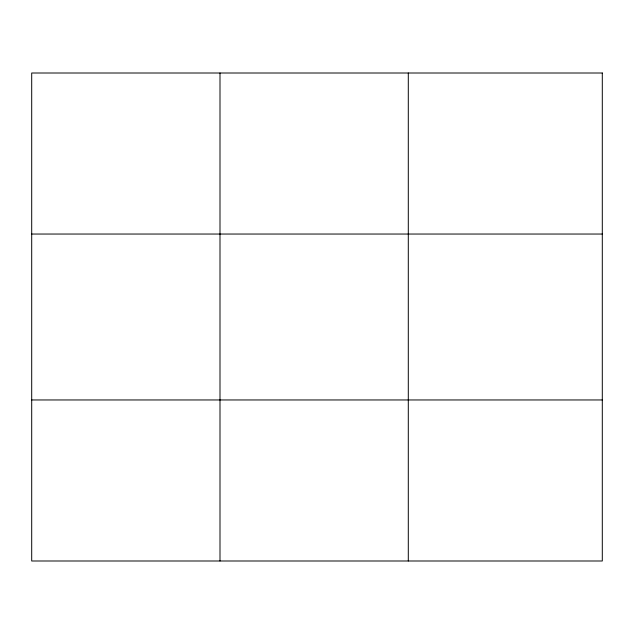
<?xml version="1.0" encoding="UTF-8"?>
<svg xmlns="http://www.w3.org/2000/svg" width="634" height="634" viewBox="0 0 634 634"><rect width="100%" height="100%" fill="white"/><g stroke="black" fill="none" stroke-linecap="round" stroke-linejoin="round"><path stroke-width="0.95" d="M219.998 73.005L219.998 560.995M408.296 73.005L408.296 560.995M31.7 234.041L602.3 234.041M31.7 399.959L602.3 399.959M602.3 73.005L602.3 560.995L31.7 560.995L31.7 73.005L602.3 73.005"/></g></svg>
